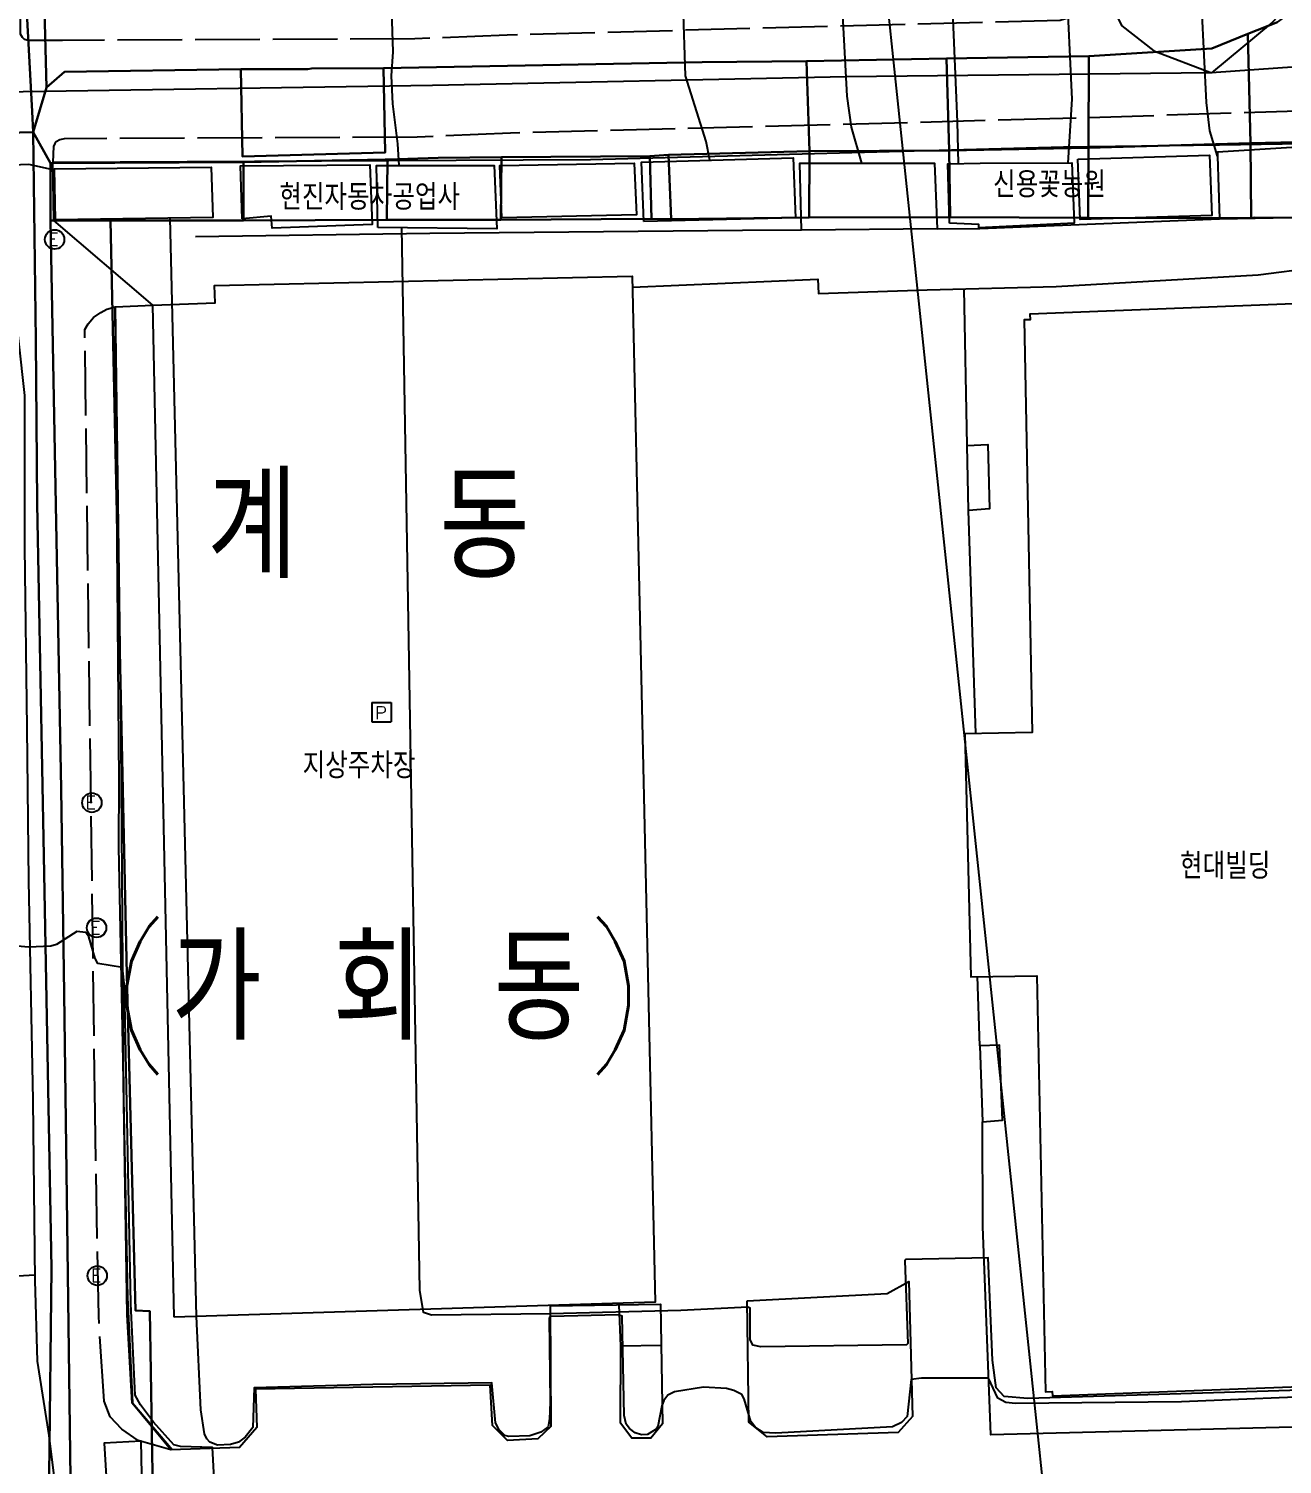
# Model space of a CAD drawing. Header units: feet. Extents: x 197796 to 199821, y 552499 to 555392.
# Drawn here: x 198830.9 to 198927.9, y 553202.7 to 553313.8 of the extents above; entities that cross this region are included whole.
import ezdxf

# ---------------------------------------------------------------- set-up
doc = ezdxf.new("R2010")
doc.units = ezdxf.units.FT
doc.header["$MEASUREMENT"] = 0
doc.linetypes.add('ANYANG1', pattern=[11.5, 6, -1, 1, -1.5, 1, -1])
doc.linetypes.add('ANYANG2', pattern=[6, 5, -1])
for name, color, linetype in [('AAA008', 7, 'CONTINUOUS'), ('AAC001', 7, 'CONTINUOUS'), ('AAC006', 7, 'ANYANG1'), ('AD002', 7, 'CONTINUOUS'), ('AD0022', 1, 'CONTINUOUS'), ('ADA085', 1, 'CONTINUOUS'), ('AE001', 1, 'ANYANG2'), ('AE130', 42, 'CONTINUOUS'), ('AE2301', 7, 'CONTINUOUS'), ('AZ0202', 7, 'CONTINUOUS'), ('AZ0801', 7, 'CONTINUOUS'), ('AZ0803', 7, 'CONTINUOUS'), ('CAA001', 7, 'CONTINUOUS'), ('CAA002', 30, 'CONTINUOUS'), ('wipco_image', 2, 'CONTINUOUS'), ('wipco_지적', 20, 'CONTINUOUS'), ('ZC002', 7, 'CONTINUOUS'), ('ZC006', 7, 'CONTINUOUS'), ('ZC251', 7, 'CONTINUOUS'), ('ZC252', 7, 'CONTINUOUS')]:
    doc.layers.add(name, color=color, linetype=linetype)
doc.styles.add('GHS', font='ROMANS', dxfattribs={"bigfont": 'NGSW.shx'})
doc.styles.add('NGSW', font='ROMANS.shx', dxfattribs={"bigfont": 'NGSW.shx'})
picture_1 = doc.add_image_def('image1.jpg', size_in_pixel=(8269, 5907))

# ---------------------------------------------------------------- blocks, each defined once
blk = doc.blocks.new('AZ0202')
at = {"layer": 'AZ0202'}
blk.add_circle((0, 0), 0.75, dxfattribs=at)
at = {"layer": 'AZ0202', "style": 'GHS'}
blk.add_text('E', height=1, dxfattribs=at).set_placement((-0.5, -0.48))
blk = doc.blocks.new('AE2301')
at = {"layer": 'AE2301'}
for points in [[(-0.77, 0.83), (0.73, 0.83)], [(-0.77, 0.83), (-0.77, -0.67)], [(0.73, 0.83), (0.73, -0.67)], [(-0.77, -0.67), (0.73, -0.67)]]:
    blk.add_lwpolyline(points, dxfattribs=at)
at = {"layer": 'AE2301', "style": 'GHS'}
blk.add_text('P', height=1, dxfattribs=at).set_placement((-0.51, -0.48))

msp = doc.modelspace()

# ---------------------------------------------------------------- linework, layer by layer
at = {"layer": 'AAA008', "color": 255, "flags": 128}
msp.add_lwpolyline([(198932.7, 553304.83), (198922.86, 553304.22), (198922.85, 553303.91), (198923.02, 553299.06), (198932.7, 553299.24), (198944.15, 553299.72), (198944.15, 553300.09), (198952.28, 553300.35), (198952.19, 553305.54), (198943.67, 553305.15)], close=True, dxfattribs=at)
at = {"layer": 'AAA008', "color": 255}
for points in [[(198867.5, 553299.14), (198867.33, 553303.19), (198877.74, 553303.37), (198877.9, 553299.38)], [(198878.47, 553298.86), (198878.31, 553303.46), (198890.03, 553303.79), (198890.21, 553299.13)], [(198890.68, 553298.2), (198890.55, 553303.37), (198900.97, 553303.36), (198901.17, 553298.28)], [(198902.12, 553298.74), (198901.99, 553303.32), (198904.49, 553303.37), (198911.58, 553303.41), (198911.76, 553298.72), (198904.39, 553298.38), (198904.38, 553298.63)], [(198912.06, 553303.67), (198922.23, 553303.99), (198922.42, 553299.33), (198912.24, 553299.01)], [(198832.96, 553298.98), (198832.9, 553302.94), (198845, 553303.05), (198845.15, 553299.17)], [(198847.41, 553299.06), (198847.28, 553303.17), (198857.29, 553303.24), (198857.46, 553298.63), (198849.73, 553298.34), (198849.64, 553299.27)], [(198857.89, 553298.39), (198857.8, 553303.2), (198866.91, 553303.2), (198867.11, 553298.28)]]:
    msp.add_lwpolyline(points, close=True, dxfattribs=at)
msp.add_lwpolyline([(198932.7, 553292.65), (198908.34, 553291.7), (198908.35, 553291.25), (198907.89, 553291.24), (198908.53, 553259.32), (198903.3, 553259.23), (198903.77, 553240.44), (198908.87, 553240.51), (198909.56, 553208.33), (198910.07, 553208.35), (198910.09, 553208.02), (198932.69, 553208.87), (198947.84, 553209.18), (198948.39, 553209.7), (198946.7, 553292.54), (198946.24, 553292.95), (198932.7, 553292.65)], dxfattribs=at)
at = {"layer": 'AAC001', "color": 255}
for points in [[(198901.17, 553298.29), (198904.48, 553298.31), (198923.02, 553299.06)], [(198843.79, 553297.71), (198861.92, 553297.96), (198886.11, 553298.18), (198890.68, 553298.21)]]:
    msp.add_lwpolyline(points, dxfattribs=at)
at = {"layer": 'AAC006', "color": 255}
msp.add_lwpolyline([(198926, 553294.73), (198932.7, 553295.59)], dxfattribs=at)
at = {"layer": 'AD002', "color": 255}
for points in [[(198828.77, 553383.23), (198828.3, 553381.11), (198828.13, 553378.69), (198828.01, 553372.69), (198827.96, 553368.83), (198828.06, 553354.46), (198828.4, 553341.42), (198828.42, 553335.47), (198828.5, 553331.1), (198828.62, 553321.75), (198828.79, 553308.87), (198829.21, 553297.78), (198830.58, 553285.41), (198830.57, 553273.67), (198830.74, 553259.7), (198830.87, 553247.85), (198831.22, 553230.9), (198831.37, 553216.95), (198831.56, 553210.71), (198832.45, 553204.95), (198833.4, 553197.28)], [(198911.56, 553383.22), (198912.03, 553380.28), (198913.02, 553373.48), (198913.95, 553370.22), (198914.19, 553368.78), (198914.19, 553367.23), (198914.08, 553342.29), (198914.3, 553325.16), (198914.31, 553317.82), (198914.64, 553315.61), (198915.45, 553314), (198917.92, 553312.06), (198922.4, 553310.35)], [(198956.4, 553383.21), (198956.49, 553379.02), (198956.68, 553375.11), (198956.52, 553372.99), (198956.25, 553371.67), (198955.46, 553369.39), (198954.73, 553367.86), (198953.7, 553365.96), (198949.11, 553357.01), (198945.02, 553349.17), (198940.2, 553339.61), (198932.7, 553324.01), (198930.07, 553318.03), (198929.04, 553316.37), (198927.09, 553314.25), (198922.4, 553310.35)], [(199052.92, 553303.51), (199029.06, 553305.56), (199006.41, 553307.5), (198970.29, 553311.41), (198961.37, 553311.77), (198940.3, 553311.08), (198928.98, 553310.83), (198922.4, 553310.35), (198894.14, 553310.05), (198862.12, 553309.37), (198828.79, 553308.87), (198805.85, 553308.94), (198801.12, 553308.59), (198795.9, 553308.15), (198787.09, 553306.62), (198773.88, 553303.91), (198741.74, 553295.75), (198725.68, 553290.65), (198720.01, 553288.88), (198715.06, 553287.28), (198690.66, 553277.7)], [(198804.66, 553216.3), (198817.67, 553216.51), (198825.57, 553217.04), (198831.37, 553217.37)]]:
    msp.add_lwpolyline(points, dxfattribs=at)
at = {"layer": 'AD0022', "color": 255}
msp.add_lwpolyline([(198841.89, 553203.83), (198838.91, 553207.45), (198838.51, 553214.27), (198838.19, 553233.92), (198837.86, 553250.47), (198837.89, 553255.64), (198837.57, 553292.25), (198840.49, 553292.38), (198832.85, 553298.94), (198832.77, 553303.46), (198874.36, 553303.65), (198910.94, 553304.63), (198923.02, 553304.79), (198932.7, 553304.94)], dxfattribs=at)
at = {"layer": 'ADA085', "color": 255}
for points in [[(198903.48, 553281.52), (198903.27, 553293.64)], [(198904.16, 553259.25), (198903.59, 553276.5)], [(198905.99, 553235.13), (198904.48, 553235.09), (198904.3, 553240.45)], [(198932.69, 553205.69), (198905.31, 553205.01), (198904.7, 553221.12), (198904.68, 553229.21)], [(198879.92, 553205.85), (198879.03, 553204.74), (198877.56, 553204.73), (198876.67, 553205.89), (198876.69, 553211.87)], [(198871.31, 553205.67), (198870.28, 553204.69), (198867.93, 553204.57), (198866.77, 553205.71), (198866.58, 553208.84), (198848.45, 553208.54), (198848.54, 553205.56), (198847.21, 553204.03), (198841.89, 553203.83)]]:
    msp.add_lwpolyline(points, dxfattribs=at)
msp.add_lwpolyline([(198886.48, 553215.37), (198897.3, 553215.94), (198898.97, 553216.85), (198899.27, 553206.41), (198898.14, 553205.18), (198888.01, 553204.85), (198886.59, 553205.98)], close=True, dxfattribs=at)
at = {"layer": 'AE001', "color": 255}
for points in [[(198911.99, 553317.3), (198912, 553315.91), (198911.83, 553315.13), (198911.51, 553314.67), (198910.68, 553314.42), (198867.91, 553313.28), (198860.77, 553312.99), (198833.52, 553312.86), (198830.85, 553312.87), (198830.58, 553312.95), (198830.42, 553313.1), (198830.27, 553313.36), (198830.05, 553329.8), (198829.53, 553352.5), (198829.23, 553371.1), (198829.58, 553383.23)], [(198991.26, 553302.45), (198991.31, 553302.98), (198991.29, 553303.66), (198991.23, 553303.87), (198991.14, 553304.04), (198991, 553304.19), (198990.81, 553304.34), (198990.54, 553304.49), (198966.26, 553308.33), (198947.91, 553307.99), (198910.88, 553306.82), (198868.17, 553305.69), (198860.95, 553305.39), (198833.64, 553305.26), (198833.29, 553305.17), (198833.03, 553305.03), (198832.92, 553304.9), (198832.82, 553304.65), (198832.77, 553303.46)], [(198841.89, 553203.83), (198839.35, 553204.57), (198838.11, 553205.43), (198837.2, 553206.39), (198836.72, 553207.61), (198836.31, 553214.19), (198836.03, 553229.86), (198835.23, 553290.51), (198835.5, 553290.95), (198835.9, 553291.42), (198836.47, 553291.82), (198836.94, 553292.07), (198837.57, 553292.25)]]:
    msp.add_lwpolyline(points, dxfattribs=at)
at = {"layer": 'AE130', "color": 255}
msp.add_lwpolyline([(198837.63, 553187.81), (198838.43, 553187.93), (198839.9, 553189.1), (198839.6, 553204.5), (198836.72, 553204.35), (198837.34, 553194.17)], close=True, dxfattribs=at)
at = {"layer": 'AZ0801', "color": 255}
for points in [[(198877.6, 553293.78), (198891.94, 553294.41), (198891.98, 553293.3), (198900.39, 553293.56), (198910.38, 553293.84), (198926, 553294.73)], [(198837.59, 553292.25), (198838, 553262.1), (198838.23, 553231), (198838.53, 553215.61), (198838.93, 553207.48), (198842.01, 553203.83)], [(198871.31, 553205.67), (198871.27, 553214.98), (198879.77, 553215.11), (198879.92, 553205.85)], [(198879.82, 553211.91), (198876.69, 553211.87), (198876.57, 553215.06)]]:
    msp.add_lwpolyline(points, dxfattribs=at)
for points in [[(198903.59, 553276.5), (198903.48, 553281.52), (198905.08, 553281.61), (198905.21, 553276.62)], [(198904.68, 553229.21), (198906.22, 553229.35), (198905.99, 553235.13), (198904.48, 553235.09)]]:
    msp.add_lwpolyline(points, close=True, dxfattribs=at)
at = {"layer": 'AZ0803', "color": 255}
msp.add_lwpolyline([(198842.15, 553214.09), (198840.49, 553292.38), (198845.31, 553292.58), (198845.27, 553293.92), (198877.58, 553294.64), (198879.35, 553215.25)], close=True, dxfattribs=at)
at = {"layer": 'CAA001', "color": 255}
for points, elevation in [([(198902.81, 553303.34), (198902.74, 553306.56), (198902.27, 553317.6)], 40), ([(198845.6, 553194.91), (198845.11, 553204.01), (198842.64, 553204.09), (198842.13, 553204.22), (198840.56, 553205.99), (198839.54, 553207.31), (198839.13, 553208.06), (198838.8, 553215.12), (198838.3, 553239.69), (198838.16, 553241.14), (198836.25, 553241.47), (198836.03, 553241.84), (198835.55, 553243.53), (198835.31, 553243.87), (198834.61, 553243.93), (198833.04, 553242.92), (198832.61, 553242.8), (198830.9, 553242.73), (198829.4, 553242.84)], 35)]:
    msp.add_lwpolyline(points, dxfattribs=dict(at, elevation=elevation))
at = {"layer": 'CAA002', "color": 255}
for points, elevation in [([(198859.54, 553303.2), (198859.46, 553304.86), (198859.07, 553307.97), (198858.97, 553310.14), (198859.08, 553311.99), (198858.78, 553321.48)], 37), ([(198895.35, 553303.37), (198894.53, 553306.15), (198894.2, 553308.55), (198893.63, 553319.21)], 39), ([(198922.85, 553303.92), (198922.26, 553305.87), (198922.01, 553308.07), (198921.46, 553319.08)], 42), ([(198911.29, 553303.41), (198911.61, 553308.32), (198911.17, 553317.64)], 41), ([(198883.58, 553303.61), (198883.3, 553305.05), (198881.7, 553310.12), (198881.52, 553315.69)], 38), ([(198832.9, 553302.84), (198830.9, 553303.28), (198819.96, 553302.83), (198819.81, 553302.8), (198819.73, 553302.77), (198819.66, 553302.71)], 36), ([(198932.69, 553208.06), (198920.08, 553207.54), (198907.23, 553207.42), (198906.47, 553207.51), (198905.85, 553207.84), (198905.15, 553209.37), (198899.95, 553209.37), (198899.17, 553209.27), (198898.84, 553206.42), (198898.4, 553205.95), (198897.71, 553205.61), (198888.7, 553205.13), (198887.7, 553205.18), (198887.13, 553205.55), (198886.76, 553206.03), (198886.25, 553207.78), (198886.05, 553208.13), (198885.43, 553208.44), (198884.87, 553208.58), (198883.09, 553208.68), (198880.84, 553208.32), (198880.34, 553208.07), (198880.02, 553207.66), (198879.87, 553207.25), (198879.56, 553205.65), (198879.43, 553205.44), (198878.76, 553205.03), (198878.31, 553205.01), (198877.82, 553205.16), (198877.37, 553205.48), (198877.11, 553205.82), (198876.95, 553206.49), (198876.8, 553214.18), (198876.53, 553214.27), (198871.27, 553214.15), (198871.21, 553214.13), (198871.17, 553214.1), (198871.15, 553213.99), (198871.23, 553207.55), (198871.19, 553206.21), (198871.07, 553205.62), (198870.51, 553205.2), (198869.66, 553204.93), (198868.03, 553204.87), (198867.72, 553204.95), (198867.29, 553205.38), (198867.01, 553205.92), (198866.71, 553209.01), (198857.51, 553208.89), (198848.33, 553208.64), (198848.23, 553205.56), (198847.64, 553204.83), (198847.12, 553204.44), (198846.51, 553204.25), (198845.51, 553204.2), (198844.9, 553204.44), (198844.67, 553204.69), (198844.5, 553205.08), (198844.2, 553206.94), (198843.87, 553214.15), (198841.85, 553299.12)], 36), ([(198932.69, 553208.55), (198908.17, 553207.8), (198906.35, 553207.97), (198905.72, 553208.64), (198905.44, 553210.78), (198905.12, 553218.68), (198898.74, 553218.55), (198898.67, 553218.47), (198898.91, 553212.07), (198898.8, 553211.96), (198887.54, 553211.81), (198886.92, 553211.93), (198886.71, 553212.38), (198886.71, 553214.79), (198886.53, 553214.88), (198881.34, 553214.61), (198871.27, 553214.37), (198862.06, 553214.26), (198861.44, 553214.46), (198861.16, 553216.18), (198859.76, 553298.37)], 37)]:
    msp.add_lwpolyline(points, dxfattribs=dict(at, elevation=elevation))
at = {"layer": 'wipco_지적', "color": 20}
for points in [[(198830.13, 553372.21), (198831.58, 553368.04), (198831.57, 553366.48), (198831.58, 553365.11), (198831.61, 553359.08), (198831.69, 553343.34), (198831.73, 553340.33), (198831.77, 553331.86), (198831.89, 553324.3), (198831.89, 553323.92), (198832.1, 553316.27), (198832.28, 553309.23), (198831.23, 553305.76), (198831.15, 553307.36), (198830.49, 553319.8)], [(198830.49, 553319.8), (198831.15, 553307.36), (198831.23, 553305.76), (198826, 553305.65)], [(198927.49, 553314.28), (198925.21, 553313.38), (198922.41, 553312.24), (198912.9, 553311.66), (198901.9, 553311.48), (198891.06, 553311.27), (198883, 553311.18), (198858.34, 553310.72), (198852.76, 553310.7), (198852.48, 553310.65), (198847.3, 553310.65), (198833.66, 553310.44), (198832.28, 553309.23), (198832.1, 553316.27)], [(198826, 553305.65), (198831.23, 553305.76), (198831.23, 553305.76), (198831.44, 553289.69), (198831.55, 553277.02), (198832.07, 553249.8), (198832.66, 553217.88), (198832.49, 553201.85)], [(198832.49, 553201.85), (198832.66, 553217.88), (198832.07, 553249.8), (198831.55, 553277.02), (198831.44, 553289.69), (198831.23, 553305.76), (198831.23, 553305.76), (198832.57, 553303.36), (198832.59, 553298.93), (198833.4, 553254.97), (198833.64, 553239.13), (198834.31, 553187.79)], [(198834.31, 553187.79), (198833.64, 553239.13), (198833.4, 553254.97), (198832.59, 553298.93), (198837.23, 553298.93), (198837.23, 553298.93), (198838.49, 553240.61), (198839.16, 553214.61), (198840.26, 553214.57), (198840.74, 553186.41)], [(198840.74, 553186.41), (198840.26, 553214.57), (198839.16, 553214.61), (198838.49, 553240.61), (198837.23, 553298.93), (198847.5, 553298.93), (198858.6, 553298.98), (198867.41, 553298.98), (198879.07, 553299.07), (198880.58, 553299.05), (198891.27, 553299.17), (198902.17, 553299.2), (198902.17, 553299.2), (198912.84, 553299.15), (198925.47, 553299.12), (198925.68, 553299.17), (198938.25, 553299.14)]]:
    msp.add_lwpolyline(points, dxfattribs=at)
for points in [[(198934.12, 553320.84), (198934.8, 553319.7), (198934.69, 553318.97), (198934.34, 553316.83), (198938.35, 553317.01), (198939.99, 553317.07), (198940.91, 553317.01), (198951.32, 553317.23), (198952.02, 553305.76), (198952.04, 553305.45), (198944.49, 553305.28), (198938.24, 553305.19), (198925.4, 553304.93), (198925.21, 553313.38), (198927.49, 553314.28), (198931.44, 553317.16), (198932.52, 553318.73), (198934.12, 553320.84)], [(198925.21, 553313.38), (198925.4, 553304.93), (198912.87, 553304.55), (198912.9, 553311.66), (198922.41, 553312.24), (198925.21, 553313.38)], [(198891.06, 553311.27), (198891.29, 553304.3), (198880.39, 553304.01), (198878.93, 553303.92), (198867.47, 553303.83), (198862.58, 553303.79), (198858.65, 553303.65), (198858.47, 553303.65), (198847.51, 553303.45), (198832.57, 553303.36), (198831.23, 553305.76), (198832.28, 553309.23), (198833.66, 553310.44), (198847.3, 553310.65), (198847.43, 553303.89), (198858.46, 553304.19), (198858.34, 553310.72), (198883, 553311.18), (198891.06, 553311.27)], [(198901.9, 553311.48), (198902.09, 553304.35), (198891.29, 553304.3), (198891.06, 553311.27), (198901.9, 553311.48)], [(198912.9, 553311.66), (198912.87, 553304.55), (198902.09, 553304.35), (198901.9, 553311.48), (198912.9, 553311.66)], [(198858.34, 553310.72), (198858.46, 553304.19), (198847.43, 553303.89), (198847.3, 553310.65), (198852.48, 553310.65), (198852.76, 553310.7), (198858.34, 553310.72)], [(198902.09, 553304.35), (198912.87, 553304.55), (198912.84, 553299.15), (198902.17, 553299.2), (198902.09, 553304.35)], [(198912.87, 553304.55), (198925.4, 553304.93), (198925.47, 553299.12), (198912.84, 553299.15), (198912.87, 553304.55)], [(198938.24, 553305.19), (198938.25, 553299.14), (198925.68, 553299.17), (198925.47, 553299.12), (198925.4, 553304.93), (198938.24, 553305.19)], [(198832.57, 553303.36), (198847.51, 553303.45), (198847.5, 553298.93), (198837.23, 553298.93), (198832.59, 553298.93), (198832.57, 553303.36)], [(198847.51, 553303.45), (198858.47, 553303.65), (198858.65, 553303.65), (198858.6, 553298.98), (198847.5, 553298.93), (198847.51, 553303.45)], [(198858.65, 553303.65), (198862.58, 553303.79), (198867.47, 553303.83), (198867.41, 553298.98), (198858.6, 553298.98), (198858.65, 553303.65)], [(198867.47, 553303.83), (198878.93, 553303.92), (198879.07, 553299.07), (198867.41, 553298.98), (198867.47, 553303.83)], [(198878.93, 553303.92), (198880.39, 553304.01), (198880.58, 553299.05), (198879.07, 553299.07), (198878.93, 553303.92)], [(198880.39, 553304.01), (198891.29, 553304.3), (198891.27, 553299.17), (198880.58, 553299.05), (198880.39, 553304.01)], [(198891.29, 553304.3), (198902.09, 553304.35), (198902.17, 553299.2), (198891.27, 553299.17), (198891.29, 553304.3)]]:
    msp.add_lwpolyline(points, close=True, dxfattribs=at)

# ---------------------------------------------------------------- block references
at = {"layer": 'AE2301', "color": 255}
msp.add_blockref('AE2301', (198858.2, 553260.83), dxfattribs=at)
at = {"layer": 'AZ0202', "color": 255}
for p in [(198832.9, 553297.47), (198835.78, 553253.9), (198836.14, 553244.22), (198836.2, 553217.31)]:
    msp.add_blockref('AZ0202', p, dxfattribs=at)

# ---------------------------------------------------------------- texts
at = {"layer": 'ZC002', "style": 'NGSW'}
for s, p in [('신용꽃농원', (198905.49, 553300.71)), ('현진자동차공업사', (198850.28, 553299.75)), ('현대빌딩', (198919.95, 553248))]:
    msp.add_text(s, height=2, dxfattribs=at).set_placement(p)
at = {"layer": 'ZC006', "style": 'NGSW'}
msp.add_text('지상주차장', height=2, dxfattribs=at).set_placement((198852.08, 553255.77))
at = {"layer": 'ZC251', "style": 'NGSW'}
msp.add_text('계  동', height=8, dxfattribs=at).set_placement((198844.71, 553271.27))
at = {"layer": 'ZC252', "style": 'NGSW'}
msp.add_text('(가 회 동)', height=8, dxfattribs=at).set_placement((198837.12, 553235.55))

# ---------------------------------------------------------------- pictures from other files: only their frames are drawn
at = {"layer": 'wipco_image'}
image = msp.add_image(picture_1, insert=(198928.54, 553018.66), size_in_units=(698.97, 499.31), rotation=5.99868, dxfattribs=at)
image.dxf.flags = 7

doc.saveas('drawing.dxf')
